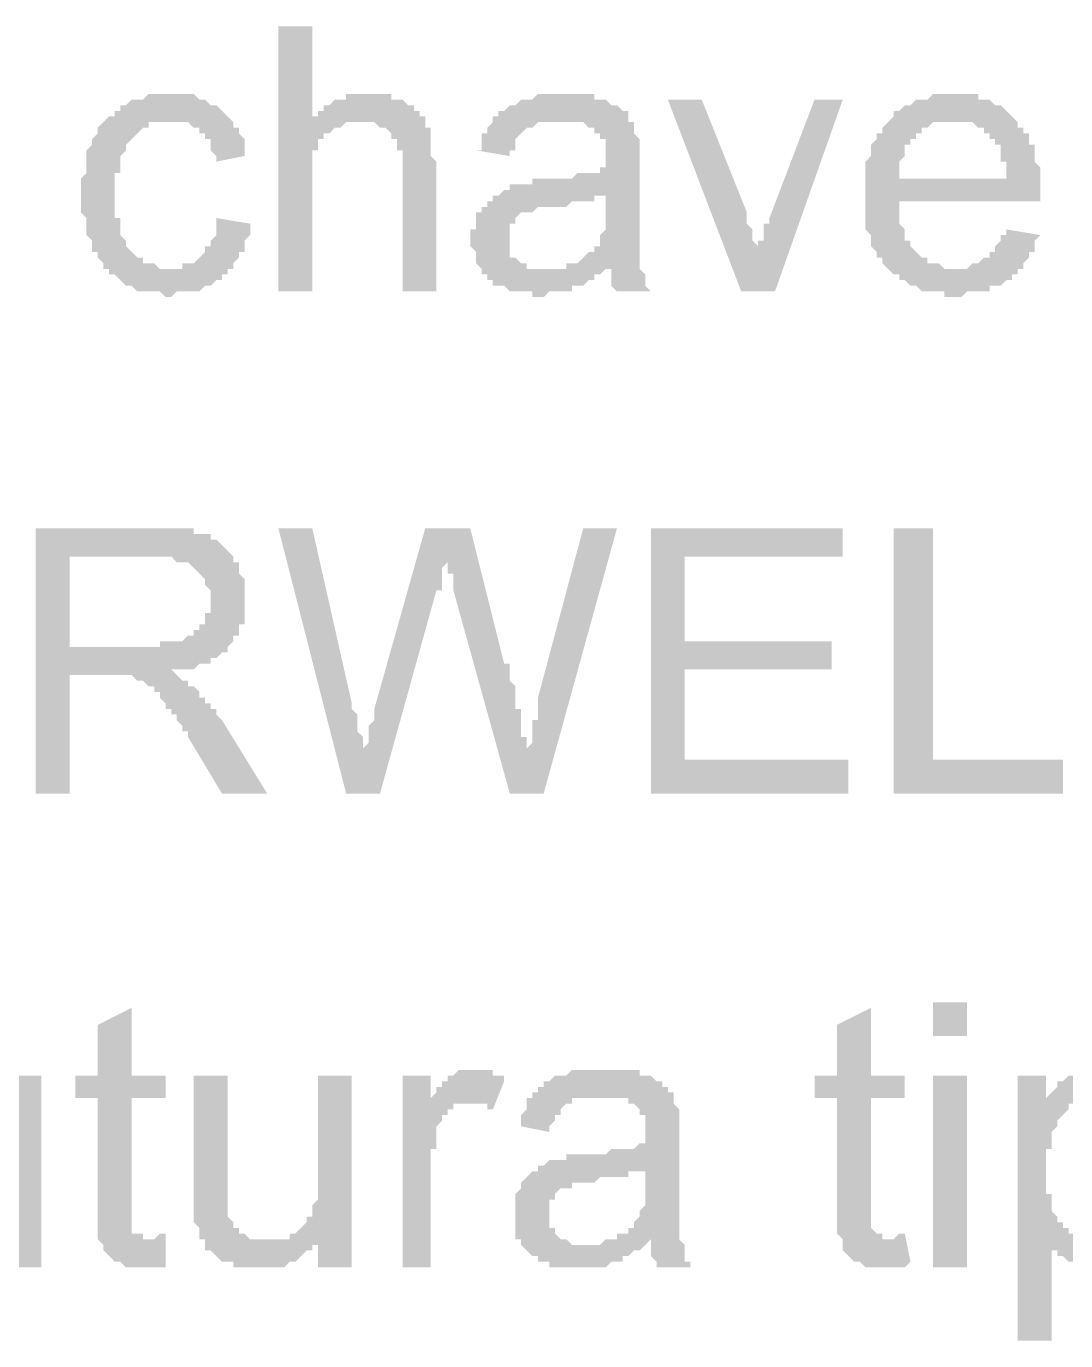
# Model space of a CAD drawing. Header units: millimetres. Extents: x 3949 to 6037, y -1956 to 1273.
# Drawn here: x 4852.21 to 4861.2, y -1666.78 to -1655.41 of the extents above; entities that cross this region are included whole.
import ezdxf

# ---------------------------------------------------------------- set-up
doc = ezdxf.new("R2010")
doc.units = ezdxf.units.MM
doc.layers.add('PADRÃO DE ENTRADA', color=7, linetype='Continuous', lineweight=0)

msp = doc.modelspace()

# ---------------------------------------------------------------- hatches: boundary and pattern name
at = {"layer": 'PADRÃO DE ENTRADA', "transparency": 33554559}
for points in [[(4854.39, -1657.704), (4854.39, -1655.409), (4854.683, -1655.409), (4854.683, -1656.239), (4854.683, -1656.19), (4854.732, -1656.19), (4854.732, -1656.142), (4854.781, -1656.142), (4854.781, -1656.093), (4854.83, -1656.093), (4854.83, -1656.093), (4854.878, -1656.044), (4854.878, -1656.044), (4854.927, -1656.044), (4854.927, -1656.044), (4854.976, -1656.044), (4854.976, -1655.995), (4855.025, -1655.995), (4855.074, -1655.995), (4855.074, -1655.995), (4855.123, -1655.995), (4855.171, -1655.995), (4855.171, -1655.995), (4855.22, -1655.995), (4855.22, -1655.995), (4855.269, -1655.995), (4855.318, -1655.995), (4855.318, -1655.995), (4855.367, -1655.995), (4855.367, -1656.044), (4855.415, -1656.044), (4855.464, -1656.044), (4855.464, -1656.044), (4855.464, -1656.044), (4855.513, -1656.093), (4855.562, -1656.093), (4855.562, -1656.142), (4855.611, -1656.142), (4855.611, -1656.142), (4855.611, -1656.19), (4855.66, -1656.19), (4855.66, -1656.239), (4855.66, -1656.288), (4855.66, -1656.288), (4855.708, -1656.288), (4855.708, -1656.337), (4855.708, -1656.337), (4855.708, -1656.386), (4855.708, -1656.386), (4855.708, -1656.435), (4855.708, -1656.483), (4855.708, -1656.483), (4855.708, -1656.532), (4855.757, -1656.581), (4855.757, -1656.581), (4855.757, -1656.63), (4855.757, -1657.704), (4855.464, -1657.704), (4855.464, -1656.63), (4855.464, -1656.581), (4855.464, -1656.581), (4855.464, -1656.532), (4855.464, -1656.483), (4855.415, -1656.483), (4855.415, -1656.435), (4855.415, -1656.386), (4855.415, -1656.386), (4855.367, -1656.386), (4855.367, -1656.337), (4855.367, -1656.337), (4855.367, -1656.337), (4855.318, -1656.288), (4855.318, -1656.288), (4855.269, -1656.288), (4855.22, -1656.239), (4855.22, -1656.239), (4855.171, -1656.239), (4855.123, -1656.239), (4855.123, -1656.239), (4855.123, -1656.239), (4855.074, -1656.239), (4855.025, -1656.239), (4855.025, -1656.239), (4854.976, -1656.239), (4854.927, -1656.288), (4854.927, -1656.288), (4854.878, -1656.288), (4854.878, -1656.288), (4854.83, -1656.337), (4854.83, -1656.337), (4854.781, -1656.337), (4854.781, -1656.386), (4854.732, -1656.386), (4854.732, -1656.435), (4854.732, -1656.483), (4854.732, -1656.483), (4854.683, -1656.483), (4854.683, -1656.532), (4854.683, -1656.532), (4854.683, -1656.581), (4854.683, -1656.63), (4854.683, -1656.63), (4854.683, -1656.679), (4854.683, -1656.728), (4854.683, -1656.776), (4854.683, -1656.776), (4854.683, -1657.704)], [(4853.853, -1657.069), (4854.146, -1657.118), (4854.146, -1657.167), (4854.146, -1657.167), (4854.146, -1657.216), (4854.097, -1657.265), (4854.097, -1657.265), (4854.097, -1657.313), (4854.097, -1657.362), (4854.049, -1657.362), (4854.049, -1657.411), (4854.049, -1657.411), (4854, -1657.46), (4854, -1657.46), (4854, -1657.509), (4853.951, -1657.509), (4853.951, -1657.557), (4853.902, -1657.557), (4853.902, -1657.557), (4853.902, -1657.606), (4853.853, -1657.606), (4853.853, -1657.606), (4853.804, -1657.655), (4853.804, -1657.655), (4853.756, -1657.655), (4853.707, -1657.704), (4853.707, -1657.704), (4853.658, -1657.704), (4853.658, -1657.704), (4853.609, -1657.704), (4853.56, -1657.704), (4853.56, -1657.704), (4853.511, -1657.704), (4853.463, -1657.753), (4853.463, -1657.753), (4853.414, -1657.753), (4853.365, -1657.704), (4853.365, -1657.704), (4853.316, -1657.704), (4853.267, -1657.704), (4853.267, -1657.704), (4853.219, -1657.704), (4853.219, -1657.704), (4853.17, -1657.704), (4853.121, -1657.655), (4853.121, -1657.655), (4853.072, -1657.655), (4853.072, -1657.655), (4853.023, -1657.606), (4853.023, -1657.606), (4852.974, -1657.557), (4852.974, -1657.557), (4852.926, -1657.557), (4852.926, -1657.509), (4852.926, -1657.509), (4852.877, -1657.509), (4852.877, -1657.46), (4852.877, -1657.46), (4852.828, -1657.411), (4852.828, -1657.411), (4852.828, -1657.362), (4852.779, -1657.362), (4852.779, -1657.313), (4852.779, -1657.313), (4852.779, -1657.265), (4852.73, -1657.216), (4852.73, -1657.216), (4852.73, -1657.167), (4852.73, -1657.167), (4852.73, -1657.118), (4852.73, -1657.069), (4852.73, -1657.069), (4852.682, -1657.02), (4852.682, -1656.972), (4852.682, -1656.923), (4852.682, -1656.923), (4852.682, -1656.874), (4852.682, -1656.825), (4852.682, -1656.776), (4852.682, -1656.776), (4852.682, -1656.728), (4852.73, -1656.679), (4852.73, -1656.679), (4852.73, -1656.63), (4852.73, -1656.581), (4852.73, -1656.581), (4852.73, -1656.532), (4852.73, -1656.532), (4852.73, -1656.483), (4852.779, -1656.435), (4852.779, -1656.435), (4852.779, -1656.386), (4852.779, -1656.386), (4852.779, -1656.386), (4852.828, -1656.337), (4852.828, -1656.288), (4852.828, -1656.288), (4852.877, -1656.239), (4852.877, -1656.239), (4852.926, -1656.19), (4852.926, -1656.19), (4852.974, -1656.19), (4852.974, -1656.142), (4853.023, -1656.142), (4853.023, -1656.093), (4853.072, -1656.093), (4853.072, -1656.093), (4853.072, -1656.093), (4853.121, -1656.044), (4853.121, -1656.044), (4853.17, -1656.044), (4853.219, -1656.044), (4853.219, -1656.044), (4853.267, -1655.995), (4853.316, -1655.995), (4853.316, -1655.995), (4853.365, -1655.995), (4853.365, -1655.995), (4853.414, -1655.995), (4853.463, -1655.995), (4853.511, -1655.995), (4853.511, -1655.995), (4853.56, -1655.995), (4853.609, -1655.995), (4853.609, -1655.995), (4853.658, -1655.995), (4853.707, -1656.044), (4853.707, -1656.044), (4853.756, -1656.044), (4853.756, -1656.044), (4853.804, -1656.093), (4853.804, -1656.093), (4853.853, -1656.093), (4853.853, -1656.093), (4853.902, -1656.142), (4853.902, -1656.142), (4853.951, -1656.19), (4853.951, -1656.19), (4854, -1656.239), (4854, -1656.239), (4854, -1656.288), (4854.049, -1656.288), (4854.049, -1656.337), (4854.049, -1656.337), (4854.097, -1656.386), (4854.097, -1656.386), (4854.097, -1656.435), (4854.097, -1656.483), (4854.097, -1656.483), (4854.097, -1656.532), (4853.853, -1656.581), (4853.853, -1656.532), (4853.804, -1656.483), (4853.804, -1656.483), (4853.804, -1656.435), (4853.804, -1656.386), (4853.756, -1656.386), (4853.756, -1656.337), (4853.707, -1656.337), (4853.707, -1656.337), (4853.707, -1656.288), (4853.658, -1656.288), (4853.658, -1656.288), (4853.609, -1656.239), (4853.609, -1656.239), (4853.56, -1656.239), (4853.56, -1656.239), (4853.511, -1656.239), (4853.463, -1656.239), (4853.463, -1656.239), (4853.414, -1656.239), (4853.414, -1656.239), (4853.365, -1656.239), (4853.316, -1656.239), (4853.316, -1656.239), (4853.267, -1656.239), (4853.267, -1656.288), (4853.219, -1656.288), (4853.219, -1656.288), (4853.17, -1656.337), (4853.17, -1656.337), (4853.121, -1656.386), (4853.121, -1656.386), (4853.121, -1656.386), (4853.072, -1656.435), (4853.072, -1656.435), (4853.072, -1656.483), (4853.072, -1656.483), (4853.023, -1656.532), (4853.023, -1656.532), (4853.023, -1656.581), (4853.023, -1656.581), (4853.023, -1656.63), (4853.023, -1656.679), (4852.974, -1656.679), (4852.974, -1656.728), (4852.974, -1656.776), (4852.974, -1656.825), (4852.974, -1656.874), (4852.974, -1656.874), (4852.974, -1656.923), (4852.974, -1656.923), (4852.974, -1656.972), (4852.974, -1657.02), (4852.974, -1657.069), (4853.023, -1657.069), (4853.023, -1657.118), (4853.023, -1657.167), (4853.023, -1657.167), (4853.023, -1657.216), (4853.023, -1657.216), (4853.072, -1657.265), (4853.072, -1657.265), (4853.072, -1657.313), (4853.072, -1657.313), (4853.121, -1657.362), (4853.121, -1657.362), (4853.121, -1657.362), (4853.17, -1657.411), (4853.17, -1657.411), (4853.219, -1657.411), (4853.219, -1657.46), (4853.267, -1657.46), (4853.267, -1657.46), (4853.316, -1657.46), (4853.365, -1657.509), (4853.365, -1657.509), (4853.414, -1657.509), (4853.463, -1657.509), (4853.463, -1657.509), (4853.463, -1657.509), (4853.511, -1657.509), (4853.56, -1657.509), (4853.56, -1657.46), (4853.609, -1657.46), (4853.658, -1657.46), (4853.658, -1657.46), (4853.707, -1657.411), (4853.707, -1657.411), (4853.707, -1657.411), (4853.756, -1657.362), (4853.756, -1657.362), (4853.756, -1657.313), (4853.804, -1657.313), (4853.804, -1657.265), (4853.804, -1657.265), (4853.853, -1657.216), (4853.853, -1657.216), (4853.853, -1657.167), (4853.853, -1657.118), (4853.853, -1657.069), (4853.853, -1657.069)], [(4858.394, -1657.704), (4857.759, -1656.044), (4858.052, -1656.044), (4858.442, -1657.02), (4858.442, -1657.069), (4858.442, -1657.069), (4858.442, -1657.118), (4858.491, -1657.167), (4858.491, -1657.167), (4858.491, -1657.216), (4858.491, -1657.216), (4858.491, -1657.265), (4858.54, -1657.313), (4858.54, -1657.313), (4858.54, -1657.362), (4858.54, -1657.313), (4858.54, -1657.313), (4858.54, -1657.265), (4858.589, -1657.265), (4858.589, -1657.216), (4858.589, -1657.216), (4858.589, -1657.167), (4858.589, -1657.118), (4858.638, -1657.118), (4858.638, -1657.069), (4858.638, -1657.069), (4859.028, -1656.044), (4859.272, -1656.044), (4858.686, -1657.704)], [(4854.976, -1662.049), (4854.39, -1659.754), (4854.683, -1659.754), (4855.025, -1661.268), (4855.025, -1661.268), (4855.025, -1661.317), (4855.074, -1661.365), (4855.074, -1661.365), (4855.074, -1661.414), (4855.074, -1661.463), (4855.074, -1661.463), (4855.074, -1661.512), (4855.074, -1661.512), (4855.123, -1661.561), (4855.123, -1661.61), (4855.123, -1661.61), (4855.123, -1661.658), (4855.123, -1661.707), (4855.123, -1661.707), (4855.123, -1661.658), (4855.171, -1661.61), (4855.171, -1661.561), (4855.171, -1661.512), (4855.171, -1661.512), (4855.171, -1661.463), (4855.22, -1661.414), (4855.22, -1661.414), (4855.22, -1661.365), (4855.22, -1661.365), (4855.22, -1661.317), (4855.22, -1661.317), (4855.22, -1661.317), (4855.22, -1661.317), (4855.66, -1659.754), (4856.05, -1659.754), (4856.343, -1660.926), (4856.392, -1660.926), (4856.392, -1660.975), (4856.392, -1661.024), (4856.392, -1661.024), (4856.392, -1661.073), (4856.441, -1661.121), (4856.441, -1661.121), (4856.441, -1661.17), (4856.441, -1661.219), (4856.441, -1661.219), (4856.441, -1661.268), (4856.441, -1661.317), (4856.49, -1661.317), (4856.49, -1661.365), (4856.49, -1661.414), (4856.49, -1661.414), (4856.49, -1661.463), (4856.49, -1661.463), (4856.49, -1661.512), (4856.49, -1661.561), (4856.538, -1661.561), (4856.538, -1661.61), (4856.538, -1661.658), (4856.538, -1661.658), (4856.538, -1661.707), (4856.538, -1661.707), (4856.538, -1661.707), (4856.538, -1661.658), (4856.538, -1661.658), (4856.587, -1661.61), (4856.587, -1661.561), (4856.587, -1661.561), (4856.587, -1661.512), (4856.587, -1661.463), (4856.587, -1661.463), (4856.587, -1661.414), (4856.636, -1661.414), (4856.636, -1661.365), (4856.636, -1661.317), (4856.636, -1661.268), (4856.636, -1661.268), (4856.636, -1661.219), (4857.027, -1659.754), (4857.319, -1659.754), (4856.685, -1662.049), (4856.392, -1662.049), (4855.904, -1660.291), (4855.904, -1660.243), (4855.904, -1660.194), (4855.904, -1660.145), (4855.855, -1660.145), (4855.855, -1660.096), (4855.855, -1660.096), (4855.855, -1660.047), (4855.855, -1660.047), (4855.855, -1660.047), (4855.855, -1660.047), (4855.806, -1660.096), (4855.806, -1660.145), (4855.806, -1660.145), (4855.806, -1660.194), (4855.806, -1660.243), (4855.806, -1660.243), (4855.806, -1660.291), (4855.757, -1660.291), (4855.269, -1662.049)], [(4857.612, -1662.049), (4857.612, -1659.754), (4859.272, -1659.754), (4859.272, -1659.998), (4857.905, -1659.998), (4857.905, -1660.731), (4859.175, -1660.731), (4859.175, -1660.975), (4857.905, -1660.975), (4857.905, -1661.756), (4859.321, -1661.756), (4859.321, -1662.049)], [(4859.712, -1662.049), (4859.712, -1659.754), (4860.053, -1659.754), (4860.053, -1661.756), (4861.176, -1661.756), (4861.176, -1662.049)], [(4853.414, -1665.857), (4853.414, -1666.101), (4853.414, -1666.15), (4853.365, -1666.15), (4853.316, -1666.15), (4853.316, -1666.15), (4853.267, -1666.15), (4853.219, -1666.15), (4853.219, -1666.15), (4853.17, -1666.15), (4853.17, -1666.15), (4853.121, -1666.15), (4853.072, -1666.15), (4853.072, -1666.15), (4853.023, -1666.101), (4853.023, -1666.101), (4852.974, -1666.101), (4852.974, -1666.101), (4852.926, -1666.052), (4852.926, -1666.052), (4852.877, -1666.003), (4852.877, -1666.003), (4852.877, -1665.955), (4852.877, -1665.955), (4852.877, -1665.955), (4852.828, -1665.906), (4852.828, -1665.906), (4852.828, -1665.857), (4852.828, -1665.808), (4852.828, -1665.808), (4852.828, -1665.759), (4852.828, -1665.71), (4852.828, -1665.662), (4852.828, -1665.662), (4852.828, -1664.685), (4852.633, -1664.685), (4852.633, -1664.49), (4852.828, -1664.49), (4852.828, -1664.051), (4853.121, -1663.904), (4853.121, -1664.49), (4853.414, -1664.49), (4853.414, -1664.685), (4853.121, -1664.685), (4853.121, -1665.662), (4853.121, -1665.71), (4853.121, -1665.759), (4853.121, -1665.759), (4853.121, -1665.808), (4853.121, -1665.808), (4853.121, -1665.857), (4853.17, -1665.857), (4853.17, -1665.857), (4853.219, -1665.857), (4853.219, -1665.906), (4853.267, -1665.906), (4853.267, -1665.906), (4853.316, -1665.906), (4853.316, -1665.906), (4853.365, -1665.857), (4853.414, -1665.857)], [(4859.809, -1665.857), (4859.858, -1666.101), (4859.809, -1666.15), (4859.761, -1666.15), (4859.761, -1666.15), (4859.712, -1666.15), (4859.663, -1666.15), (4859.663, -1666.15), (4859.614, -1666.15), (4859.565, -1666.15), (4859.565, -1666.15), (4859.516, -1666.15), (4859.468, -1666.15), (4859.468, -1666.15), (4859.419, -1666.101), (4859.419, -1666.101), (4859.37, -1666.101), (4859.37, -1666.101), (4859.321, -1666.052), (4859.321, -1666.052), (4859.272, -1666.003), (4859.272, -1666.003), (4859.272, -1665.955), (4859.272, -1665.955), (4859.272, -1665.955), (4859.272, -1665.906), (4859.272, -1665.906), (4859.223, -1665.857), (4859.223, -1665.808), (4859.223, -1665.808), (4859.223, -1665.759), (4859.223, -1665.71), (4859.223, -1665.662), (4859.223, -1665.662), (4859.223, -1664.685), (4859.028, -1664.685), (4859.028, -1664.49), (4859.223, -1664.49), (4859.223, -1664.051), (4859.516, -1663.904), (4859.516, -1664.49), (4859.809, -1664.49), (4859.809, -1664.685), (4859.516, -1664.685), (4859.516, -1665.662), (4859.516, -1665.71), (4859.516, -1665.759), (4859.516, -1665.759), (4859.516, -1665.808), (4859.516, -1665.808), (4859.565, -1665.857), (4859.565, -1665.857), (4859.565, -1665.857), (4859.614, -1665.857), (4859.614, -1665.906), (4859.663, -1665.906), (4859.663, -1665.906), (4859.712, -1665.906), (4859.712, -1665.906), (4859.761, -1665.857), (4859.809, -1665.857)], [(4852.096, -1666.15), (4852.096, -1665.906), (4852.047, -1665.906), (4852.047, -1665.955), (4852.047, -1665.955), (4851.998, -1666.003), (4851.998, -1666.003), (4851.949, -1666.003), (4851.949, -1666.052), (4851.9, -1666.052), (4851.9, -1666.101), (4851.852, -1666.101), (4851.852, -1666.101), (4851.803, -1666.101), (4851.803, -1666.15), (4851.754, -1666.15), (4851.705, -1666.15), (4851.705, -1666.15), (4851.656, -1666.15), (4851.607, -1666.15), (4851.607, -1666.15), (4851.559, -1666.15), (4851.559, -1666.15), (4851.51, -1666.15), (4851.51, -1666.15), (4851.461, -1666.15), (4851.412, -1666.15), (4851.412, -1666.15), (4851.363, -1666.15), (4851.363, -1666.15), (4851.315, -1666.101), (4851.266, -1666.101), (4851.266, -1666.101), (4851.217, -1666.101), (4851.217, -1666.052), (4851.168, -1666.052), (4851.168, -1666.003), (4851.119, -1666.003), (4851.119, -1666.003), (4851.119, -1665.955), (4851.07, -1665.955), (4851.07, -1665.906), (4851.07, -1665.906), (4851.022, -1665.857), (4851.022, -1665.808), (4851.022, -1665.808), (4851.022, -1665.759), (4851.022, -1665.759), (4851.022, -1665.759), (4851.022, -1665.71), (4851.022, -1665.662), (4850.973, -1665.662), (4850.973, -1665.613), (4850.973, -1665.564), (4850.973, -1665.564), (4850.973, -1665.515), (4850.973, -1665.515), (4850.973, -1664.49), (4851.266, -1664.49), (4851.266, -1665.369), (4851.266, -1665.418), (4851.266, -1665.466), (4851.266, -1665.515), (4851.266, -1665.564), (4851.266, -1665.564), (4851.266, -1665.613), (4851.266, -1665.662), (4851.266, -1665.662), (4851.266, -1665.662), (4851.315, -1665.662), (4851.315, -1665.71), (4851.315, -1665.759), (4851.315, -1665.759), (4851.363, -1665.808), (4851.363, -1665.808), (4851.363, -1665.857), (4851.412, -1665.857), (4851.412, -1665.857), (4851.461, -1665.906), (4851.461, -1665.906), (4851.51, -1665.906), (4851.559, -1665.906), (4851.559, -1665.906), (4851.607, -1665.906), (4851.607, -1665.906), (4851.656, -1665.906), (4851.656, -1665.906), (4851.705, -1665.906), (4851.754, -1665.906), (4851.754, -1665.906), (4851.803, -1665.906), (4851.852, -1665.857), (4851.852, -1665.857), (4851.9, -1665.857), (4851.9, -1665.808), (4851.949, -1665.808), (4851.949, -1665.759), (4851.949, -1665.759), (4851.998, -1665.71), (4851.998, -1665.71), (4851.998, -1665.662), (4851.998, -1665.662), (4852.047, -1665.613), (4852.047, -1665.613), (4852.047, -1665.564), (4852.047, -1665.564), (4852.047, -1665.515), (4852.047, -1665.466), (4852.047, -1665.466), (4852.047, -1665.418), (4852.047, -1665.369), (4852.047, -1665.369), (4852.047, -1664.49), (4852.34, -1664.49), (4852.34, -1666.15)], [(4854.732, -1666.15), (4854.732, -1665.906), (4854.732, -1665.906), (4854.732, -1665.955), (4854.683, -1665.955), (4854.683, -1666.003), (4854.634, -1666.003), (4854.634, -1666.003), (4854.586, -1666.052), (4854.586, -1666.052), (4854.537, -1666.101), (4854.537, -1666.101), (4854.488, -1666.101), (4854.488, -1666.101), (4854.439, -1666.15), (4854.439, -1666.15), (4854.39, -1666.15), (4854.341, -1666.15), (4854.341, -1666.15), (4854.293, -1666.15), (4854.293, -1666.15), (4854.244, -1666.15), (4854.244, -1666.15), (4854.195, -1666.15), (4854.146, -1666.15), (4854.146, -1666.15), (4854.097, -1666.15), (4854.049, -1666.15), (4854.049, -1666.15), (4854, -1666.15), (4854, -1666.101), (4853.951, -1666.101), (4853.902, -1666.101), (4853.902, -1666.101), (4853.853, -1666.052), (4853.853, -1666.052), (4853.804, -1666.003), (4853.804, -1666.003), (4853.756, -1666.003), (4853.756, -1665.955), (4853.756, -1665.955), (4853.756, -1665.906), (4853.707, -1665.906), (4853.707, -1665.857), (4853.707, -1665.808), (4853.707, -1665.808), (4853.658, -1665.759), (4853.658, -1665.759), (4853.658, -1665.759), (4853.658, -1665.71), (4853.658, -1665.662), (4853.658, -1665.662), (4853.658, -1665.613), (4853.658, -1665.564), (4853.658, -1665.564), (4853.658, -1665.515), (4853.658, -1665.515), (4853.658, -1664.49), (4853.951, -1664.49), (4853.951, -1665.369), (4853.951, -1665.418), (4853.951, -1665.466), (4853.951, -1665.515), (4853.951, -1665.564), (4853.951, -1665.564), (4853.951, -1665.613), (4853.951, -1665.662), (4853.951, -1665.662), (4853.951, -1665.662), (4853.951, -1665.662), (4853.951, -1665.71), (4854, -1665.759), (4854, -1665.759), (4854, -1665.808), (4854.049, -1665.808), (4854.049, -1665.857), (4854.097, -1665.857), (4854.097, -1665.857), (4854.146, -1665.906), (4854.146, -1665.906), (4854.195, -1665.906), (4854.195, -1665.906), (4854.244, -1665.906), (4854.293, -1665.906), (4854.293, -1665.906), (4854.341, -1665.906), (4854.341, -1665.906), (4854.39, -1665.906), (4854.39, -1665.906), (4854.439, -1665.906), (4854.488, -1665.906), (4854.488, -1665.857), (4854.537, -1665.857), (4854.537, -1665.857), (4854.586, -1665.808), (4854.586, -1665.808), (4854.634, -1665.759), (4854.634, -1665.759), (4854.634, -1665.71), (4854.683, -1665.71), (4854.683, -1665.662), (4854.683, -1665.662), (4854.683, -1665.613), (4854.683, -1665.613), (4854.732, -1665.564), (4854.732, -1665.564), (4854.732, -1665.515), (4854.732, -1665.466), (4854.732, -1665.466), (4854.732, -1665.418), (4854.732, -1665.369), (4854.732, -1665.369), (4854.732, -1664.49), (4855.025, -1664.49), (4855.025, -1666.15)], [(4855.464, -1666.15), (4855.464, -1664.49), (4855.708, -1664.49), (4855.708, -1664.734), (4855.708, -1664.685), (4855.757, -1664.636), (4855.757, -1664.636), (4855.757, -1664.588), (4855.806, -1664.588), (4855.806, -1664.539), (4855.855, -1664.539), (4855.855, -1664.49), (4855.855, -1664.49), (4855.855, -1664.49), (4855.904, -1664.49), (4855.953, -1664.441), (4855.953, -1664.441), (4856.001, -1664.441), (4856.001, -1664.441), (4856.05, -1664.441), (4856.05, -1664.441), (4856.099, -1664.441), (4856.099, -1664.441), (4856.148, -1664.441), (4856.197, -1664.441), (4856.197, -1664.441), (4856.245, -1664.441), (4856.245, -1664.49), (4856.294, -1664.49), (4856.343, -1664.49), (4856.343, -1664.539), (4856.245, -1664.783), (4856.197, -1664.783), (4856.197, -1664.734), (4856.148, -1664.734), (4856.148, -1664.734), (4856.099, -1664.734), (4856.05, -1664.734), (4856.05, -1664.734), (4856.001, -1664.734), (4856.001, -1664.734), (4855.953, -1664.734), (4855.904, -1664.734), (4855.904, -1664.783), (4855.855, -1664.783), (4855.855, -1664.783), (4855.855, -1664.832), (4855.806, -1664.832), (4855.806, -1664.881), (4855.806, -1664.881), (4855.757, -1664.929), (4855.757, -1664.929), (4855.757, -1664.978), (4855.757, -1664.978), (4855.757, -1665.027), (4855.757, -1665.027), (4855.757, -1665.076), (4855.757, -1665.125), (4855.708, -1665.125), (4855.708, -1665.173), (4855.708, -1665.222), (4855.708, -1665.222), (4855.708, -1665.271), (4855.708, -1666.15)]]:
    msp.add_hatch(color=7, dxfattribs=at).paths.add_polyline_path(points)
h = msp.add_hatch(color=7, dxfattribs=at)
h.paths.add_polyline_path([(4857.271, -1657.509), (4857.222, -1657.509), (4857.173, -1657.557), (4857.173, -1657.557), (4857.124, -1657.557), (4857.124, -1657.606), (4857.075, -1657.606), (4857.075, -1657.606), (4857.027, -1657.655), (4857.027, -1657.655), (4856.978, -1657.655), (4856.929, -1657.655), (4856.929, -1657.655), (4856.929, -1657.704), (4856.88, -1657.704), (4856.88, -1657.704), (4856.831, -1657.704), (4856.782, -1657.704), (4856.782, -1657.704), (4856.734, -1657.704), (4856.685, -1657.753), (4856.685, -1657.753), (4856.636, -1657.753), (4856.587, -1657.753), (4856.587, -1657.704), (4856.538, -1657.704), (4856.49, -1657.704), (4856.441, -1657.704), (4856.441, -1657.704), (4856.392, -1657.704), (4856.392, -1657.704), (4856.343, -1657.655), (4856.294, -1657.655), (4856.294, -1657.655), (4856.245, -1657.655), (4856.245, -1657.606), (4856.245, -1657.606), (4856.197, -1657.606), (4856.197, -1657.557), (4856.148, -1657.557), (4856.148, -1657.509), (4856.148, -1657.509), (4856.099, -1657.46), (4856.099, -1657.46), (4856.099, -1657.411), (4856.099, -1657.411), (4856.099, -1657.362), (4856.05, -1657.313), (4856.05, -1657.313), (4856.05, -1657.265), (4856.05, -1657.265), (4856.05, -1657.216), (4856.05, -1657.167), (4856.099, -1657.167), (4856.099, -1657.118), (4856.099, -1657.118), (4856.099, -1657.069), (4856.099, -1657.02), (4856.148, -1657.02), (4856.148, -1657.02), (4856.148, -1656.972), (4856.197, -1656.972), (4856.197, -1656.923), (4856.245, -1656.923), (4856.245, -1656.874), (4856.294, -1656.874), (4856.294, -1656.874), (4856.343, -1656.825), (4856.343, -1656.825), (4856.392, -1656.825), (4856.392, -1656.776), (4856.441, -1656.776), (4856.49, -1656.776), (4856.49, -1656.776), (4856.538, -1656.776), (4856.538, -1656.776), (4856.587, -1656.776), (4856.587, -1656.728), (4856.636, -1656.728), (4856.685, -1656.728), (4856.734, -1656.728), (4856.782, -1656.728), (4856.782, -1656.728), (4856.831, -1656.728), (4856.88, -1656.728), (4856.929, -1656.728), (4856.929, -1656.728), (4856.978, -1656.679), (4857.027, -1656.679), (4857.027, -1656.679), (4857.075, -1656.679), (4857.124, -1656.679), (4857.124, -1656.679), (4857.173, -1656.679), (4857.173, -1656.63), (4857.222, -1656.63), (4857.222, -1656.63), (4857.222, -1656.581), (4857.222, -1656.581), (4857.222, -1656.581), (4857.222, -1656.532), (4857.222, -1656.483), (4857.222, -1656.435), (4857.222, -1656.435), (4857.222, -1656.386), (4857.173, -1656.386), (4857.173, -1656.337), (4857.173, -1656.337), (4857.124, -1656.337), (4857.124, -1656.288), (4857.124, -1656.288), (4857.075, -1656.288), (4857.075, -1656.288), (4857.027, -1656.239), (4856.978, -1656.239), (4856.978, -1656.239), (4856.929, -1656.239), (4856.88, -1656.239), (4856.88, -1656.239), (4856.831, -1656.239), (4856.782, -1656.239), (4856.734, -1656.239), (4856.734, -1656.239), (4856.685, -1656.239), (4856.636, -1656.239), (4856.636, -1656.239), (4856.587, -1656.288), (4856.587, -1656.288), (4856.538, -1656.288), (4856.538, -1656.288), (4856.49, -1656.337), (4856.49, -1656.337), (4856.49, -1656.337), (4856.441, -1656.386), (4856.441, -1656.386), (4856.441, -1656.435), (4856.441, -1656.483), (4856.392, -1656.483), (4856.392, -1656.532), (4856.392, -1656.532), (4856.099, -1656.483), (4856.148, -1656.483), (4856.148, -1656.435), (4856.148, -1656.386), (4856.148, -1656.386), (4856.148, -1656.337), (4856.197, -1656.337), (4856.197, -1656.288), (4856.197, -1656.288), (4856.245, -1656.239), (4856.245, -1656.239), (4856.245, -1656.19), (4856.294, -1656.19), (4856.294, -1656.142), (4856.343, -1656.142), (4856.343, -1656.142), (4856.392, -1656.093), (4856.392, -1656.093), (4856.441, -1656.093), (4856.49, -1656.044), (4856.49, -1656.044), (4856.538, -1656.044), (4856.538, -1656.044), (4856.587, -1656.044), (4856.587, -1656.044), (4856.636, -1655.995), (4856.685, -1655.995), (4856.685, -1655.995), (4856.734, -1655.995), (4856.782, -1655.995), (4856.782, -1655.995), (4856.831, -1655.995), (4856.88, -1655.995), (4856.88, -1655.995), (4856.929, -1655.995), (4856.978, -1655.995), (4857.027, -1655.995), (4857.027, -1655.995), (4857.075, -1655.995), (4857.124, -1655.995), (4857.124, -1656.044), (4857.173, -1656.044), (4857.173, -1656.044), (4857.222, -1656.044), (4857.222, -1656.044), (4857.271, -1656.093), (4857.319, -1656.093), (4857.319, -1656.093), (4857.368, -1656.142), (4857.368, -1656.142), (4857.417, -1656.142), (4857.417, -1656.19), (4857.417, -1656.19), (4857.417, -1656.239), (4857.466, -1656.239), (4857.466, -1656.288), (4857.466, -1656.288), (4857.466, -1656.337), (4857.515, -1656.386), (4857.515, -1656.386), (4857.515, -1656.386), (4857.515, -1656.435), (4857.515, -1656.483), (4857.515, -1656.483), (4857.515, -1656.532), (4857.515, -1656.581), (4857.515, -1656.63), (4857.515, -1656.63), (4857.515, -1657.02), (4857.515, -1657.069), (4857.515, -1657.118), (4857.515, -1657.118), (4857.515, -1657.167), (4857.515, -1657.216), (4857.515, -1657.265), (4857.515, -1657.313), (4857.515, -1657.313), (4857.515, -1657.362), (4857.515, -1657.362), (4857.515, -1657.411), (4857.515, -1657.411), (4857.515, -1657.46), (4857.515, -1657.46), (4857.515, -1657.509), (4857.515, -1657.509), (4857.515, -1657.509), (4857.564, -1657.557), (4857.564, -1657.606), (4857.564, -1657.606), (4857.564, -1657.655), (4857.564, -1657.655), (4857.612, -1657.704), (4857.319, -1657.704), (4857.271, -1657.655), (4857.271, -1657.655), (4857.271, -1657.606), (4857.271, -1657.557), (4857.271, -1657.557), (4857.271, -1657.509), (4857.271, -1657.509)], flags=0)
h.paths.add_polyline_path([(4857.222, -1656.874), (4857.222, -1656.874), (4857.173, -1656.874), (4857.173, -1656.874), (4857.124, -1656.874), (4857.124, -1656.923), (4857.075, -1656.923), (4857.027, -1656.923), (4857.027, -1656.923), (4856.978, -1656.923), (4856.929, -1656.923), (4856.929, -1656.923), (4856.88, -1656.972), (4856.831, -1656.972), (4856.782, -1656.972), (4856.782, -1656.972), (4856.734, -1656.972), (4856.685, -1656.972), (4856.636, -1656.972), (4856.636, -1656.972), (4856.587, -1657.02), (4856.538, -1657.02), (4856.538, -1657.02), (4856.538, -1657.02), (4856.49, -1657.02), (4856.441, -1657.069), (4856.441, -1657.069), (4856.441, -1657.118), (4856.392, -1657.118), (4856.392, -1657.118), (4856.392, -1657.167), (4856.392, -1657.216), (4856.392, -1657.216), (4856.392, -1657.265), (4856.392, -1657.265), (4856.392, -1657.313), (4856.392, -1657.362), (4856.392, -1657.362), (4856.392, -1657.411), (4856.441, -1657.411), (4856.441, -1657.411), (4856.49, -1657.46), (4856.49, -1657.46), (4856.538, -1657.46), (4856.538, -1657.509), (4856.587, -1657.509), (4856.636, -1657.509), (4856.636, -1657.509), (4856.685, -1657.509), (4856.685, -1657.509), (4856.734, -1657.509), (4856.782, -1657.509), (4856.782, -1657.509), (4856.831, -1657.509), (4856.88, -1657.509), (4856.88, -1657.46), (4856.929, -1657.46), (4856.929, -1657.46), (4856.978, -1657.46), (4856.978, -1657.46), (4857.027, -1657.411), (4857.027, -1657.411), (4857.075, -1657.362), (4857.075, -1657.362), (4857.124, -1657.362), (4857.124, -1657.313), (4857.173, -1657.313), (4857.173, -1657.265), (4857.173, -1657.265), (4857.173, -1657.216), (4857.173, -1657.216), (4857.222, -1657.167), (4857.222, -1657.118), (4857.222, -1657.118), (4857.222, -1657.069), (4857.222, -1657.02), (4857.222, -1657.02), (4857.222, -1656.972), (4857.222, -1656.972)], flags=0)
h = msp.add_hatch(color=7, dxfattribs=at)
h.paths.add_polyline_path([(4860.688, -1657.167), (4860.981, -1657.216), (4860.981, -1657.216), (4860.932, -1657.265), (4860.932, -1657.313), (4860.932, -1657.313), (4860.932, -1657.362), (4860.883, -1657.362), (4860.883, -1657.411), (4860.883, -1657.411), (4860.835, -1657.46), (4860.835, -1657.46), (4860.835, -1657.509), (4860.786, -1657.509), (4860.786, -1657.557), (4860.737, -1657.557), (4860.737, -1657.606), (4860.737, -1657.606), (4860.688, -1657.606), (4860.688, -1657.606), (4860.639, -1657.655), (4860.639, -1657.655), (4860.59, -1657.655), (4860.542, -1657.655), (4860.542, -1657.704), (4860.493, -1657.704), (4860.493, -1657.704), (4860.444, -1657.704), (4860.395, -1657.704), (4860.395, -1657.704), (4860.346, -1657.704), (4860.298, -1657.753), (4860.298, -1657.753), (4860.249, -1657.753), (4860.249, -1657.753), (4860.2, -1657.753), (4860.151, -1657.753), (4860.151, -1657.704), (4860.102, -1657.704), (4860.053, -1657.704), (4860.053, -1657.704), (4860.005, -1657.704), (4859.956, -1657.704), (4859.956, -1657.704), (4859.907, -1657.655), (4859.907, -1657.655), (4859.858, -1657.655), (4859.858, -1657.655), (4859.809, -1657.606), (4859.809, -1657.606), (4859.761, -1657.606), (4859.761, -1657.557), (4859.712, -1657.557), (4859.712, -1657.557), (4859.663, -1657.509), (4859.663, -1657.509), (4859.663, -1657.509), (4859.614, -1657.46), (4859.614, -1657.46), (4859.614, -1657.411), (4859.565, -1657.411), (4859.565, -1657.362), (4859.565, -1657.362), (4859.516, -1657.313), (4859.516, -1657.313), (4859.516, -1657.265), (4859.516, -1657.216), (4859.516, -1657.216), (4859.468, -1657.167), (4859.468, -1657.167), (4859.468, -1657.118), (4859.468, -1657.069), (4859.468, -1657.069), (4859.468, -1657.02), (4859.468, -1656.972), (4859.468, -1656.923), (4859.468, -1656.923), (4859.468, -1656.874), (4859.468, -1656.825), (4859.468, -1656.825), (4859.468, -1656.776), (4859.468, -1656.728), (4859.468, -1656.679), (4859.468, -1656.679), (4859.468, -1656.63), (4859.468, -1656.581), (4859.468, -1656.581), (4859.516, -1656.532), (4859.516, -1656.532), (4859.516, -1656.483), (4859.516, -1656.435), (4859.516, -1656.435), (4859.565, -1656.386), (4859.565, -1656.386), (4859.565, -1656.337), (4859.614, -1656.337), (4859.614, -1656.288), (4859.614, -1656.288), (4859.663, -1656.239), (4859.663, -1656.239), (4859.663, -1656.239), (4859.712, -1656.19), (4859.712, -1656.19), (4859.712, -1656.142), (4859.761, -1656.142), (4859.761, -1656.142), (4859.809, -1656.093), (4859.809, -1656.093), (4859.858, -1656.093), (4859.907, -1656.044), (4859.907, -1656.044), (4859.956, -1656.044), (4859.956, -1656.044), (4860.005, -1656.044), (4860.053, -1655.995), (4860.053, -1655.995), (4860.102, -1655.995), (4860.102, -1655.995), (4860.151, -1655.995), (4860.2, -1655.995), (4860.249, -1655.995), (4860.249, -1655.995), (4860.249, -1655.995), (4860.298, -1655.995), (4860.346, -1655.995), (4860.346, -1655.995), (4860.395, -1655.995), (4860.444, -1655.995), (4860.444, -1656.044), (4860.493, -1656.044), (4860.493, -1656.044), (4860.542, -1656.044), (4860.542, -1656.044), (4860.59, -1656.093), (4860.639, -1656.093), (4860.639, -1656.093), (4860.688, -1656.142), (4860.688, -1656.142), (4860.737, -1656.19), (4860.737, -1656.19), (4860.737, -1656.19), (4860.786, -1656.239), (4860.786, -1656.239), (4860.786, -1656.288), (4860.835, -1656.288), (4860.835, -1656.288), (4860.835, -1656.337), (4860.883, -1656.337), (4860.883, -1656.386), (4860.883, -1656.435), (4860.932, -1656.435), (4860.932, -1656.483), (4860.932, -1656.483), (4860.932, -1656.532), (4860.932, -1656.532), (4860.932, -1656.581), (4860.981, -1656.63), (4860.981, -1656.63), (4860.981, -1656.679), (4860.981, -1656.728), (4860.981, -1656.776), (4860.981, -1656.776), (4860.981, -1656.825), (4860.981, -1656.874), (4860.981, -1656.874), (4860.981, -1656.923), (4860.981, -1656.923), (4859.761, -1656.923), (4859.761, -1656.972), (4859.761, -1657.02), (4859.761, -1657.02), (4859.761, -1657.069), (4859.761, -1657.118), (4859.761, -1657.118), (4859.809, -1657.167), (4859.809, -1657.216), (4859.809, -1657.216), (4859.809, -1657.265), (4859.858, -1657.265), (4859.858, -1657.313), (4859.858, -1657.313), (4859.907, -1657.362), (4859.907, -1657.362), (4859.907, -1657.362), (4859.956, -1657.411), (4859.956, -1657.411), (4860.005, -1657.411), (4860.005, -1657.46), (4860.053, -1657.46), (4860.053, -1657.46), (4860.102, -1657.46), (4860.151, -1657.509), (4860.151, -1657.509), (4860.2, -1657.509), (4860.249, -1657.509), (4860.249, -1657.509), (4860.298, -1657.509), (4860.298, -1657.509), (4860.346, -1657.509), (4860.395, -1657.46), (4860.395, -1657.46), (4860.444, -1657.46), (4860.444, -1657.46), (4860.493, -1657.411), (4860.493, -1657.411), (4860.542, -1657.411), (4860.542, -1657.362), (4860.59, -1657.362), (4860.59, -1657.313), (4860.59, -1657.313), (4860.639, -1657.265), (4860.639, -1657.265), (4860.639, -1657.216), (4860.688, -1657.216), (4860.688, -1657.167), (4860.688, -1657.167)], flags=0)
h.paths.add_polyline_path([(4859.761, -1656.728), (4860.688, -1656.728), (4860.688, -1656.679), (4860.688, -1656.63), (4860.688, -1656.581), (4860.639, -1656.581), (4860.639, -1656.532), (4860.639, -1656.483), (4860.639, -1656.483), (4860.639, -1656.435), (4860.59, -1656.435), (4860.59, -1656.386), (4860.59, -1656.386), (4860.542, -1656.386), (4860.542, -1656.337), (4860.493, -1656.337), (4860.493, -1656.288), (4860.444, -1656.288), (4860.444, -1656.288), (4860.395, -1656.239), (4860.395, -1656.239), (4860.346, -1656.239), (4860.298, -1656.239), (4860.298, -1656.239), (4860.249, -1656.239), (4860.249, -1656.239), (4860.2, -1656.239), (4860.151, -1656.239), (4860.151, -1656.239), (4860.102, -1656.239), (4860.053, -1656.239), (4860.053, -1656.239), (4860.005, -1656.288), (4860.005, -1656.288), (4859.956, -1656.288), (4859.956, -1656.337), (4859.907, -1656.337), (4859.907, -1656.337), (4859.907, -1656.386), (4859.858, -1656.386), (4859.858, -1656.435), (4859.809, -1656.435), (4859.809, -1656.483), (4859.809, -1656.483), (4859.809, -1656.532), (4859.761, -1656.581), (4859.761, -1656.581), (4859.761, -1656.63), (4859.761, -1656.679), (4859.761, -1656.679), (4859.761, -1656.728)], flags=0)
h = msp.add_hatch(color=7, dxfattribs=at)
h.paths.add_polyline_path([(4852.291, -1662.049), (4852.291, -1659.754), (4853.267, -1659.754), (4853.316, -1659.754), (4853.365, -1659.754), (4853.414, -1659.754), (4853.463, -1659.754), (4853.463, -1659.754), (4853.511, -1659.754), (4853.56, -1659.754), (4853.56, -1659.754), (4853.609, -1659.754), (4853.658, -1659.754), (4853.658, -1659.803), (4853.707, -1659.803), (4853.707, -1659.803), (4853.756, -1659.803), (4853.756, -1659.803), (4853.804, -1659.803), (4853.804, -1659.852), (4853.853, -1659.852), (4853.853, -1659.852), (4853.902, -1659.901), (4853.902, -1659.901), (4853.951, -1659.95), (4853.951, -1659.95), (4854, -1659.998), (4854, -1659.998), (4854, -1660.047), (4854.049, -1660.047), (4854.049, -1660.096), (4854.049, -1660.096), (4854.049, -1660.145), (4854.097, -1660.194), (4854.097, -1660.194), (4854.097, -1660.243), (4854.097, -1660.243), (4854.097, -1660.291), (4854.097, -1660.34), (4854.097, -1660.34), (4854.097, -1660.389), (4854.097, -1660.389), (4854.097, -1660.438), (4854.097, -1660.487), (4854.097, -1660.487), (4854.097, -1660.536), (4854.097, -1660.584), (4854.049, -1660.584), (4854.049, -1660.633), (4854.049, -1660.633), (4854.049, -1660.682), (4854, -1660.682), (4854, -1660.731), (4854, -1660.731), (4853.951, -1660.78), (4853.951, -1660.78), (4853.951, -1660.828), (4853.902, -1660.828), (4853.902, -1660.828), (4853.853, -1660.877), (4853.853, -1660.877), (4853.804, -1660.877), (4853.804, -1660.926), (4853.756, -1660.926), (4853.756, -1660.926), (4853.707, -1660.926), (4853.658, -1660.975), (4853.658, -1660.975), (4853.609, -1660.975), (4853.56, -1660.975), (4853.56, -1660.975), (4853.511, -1660.975), (4853.463, -1660.975), (4853.463, -1660.975), (4853.511, -1661.024), (4853.511, -1661.024), (4853.56, -1661.073), (4853.56, -1661.073), (4853.609, -1661.073), (4853.609, -1661.121), (4853.658, -1661.121), (4853.658, -1661.121), (4853.707, -1661.17), (4853.707, -1661.17), (4853.707, -1661.219), (4853.756, -1661.219), (4853.756, -1661.268), (4853.804, -1661.268), (4853.804, -1661.317), (4853.853, -1661.317), (4853.853, -1661.365), (4853.853, -1661.365), (4853.902, -1661.414), (4853.902, -1661.414), (4854.293, -1662.049), (4853.902, -1662.049), (4853.609, -1661.561), (4853.609, -1661.512), (4853.56, -1661.512), (4853.56, -1661.463), (4853.511, -1661.414), (4853.511, -1661.414), (4853.511, -1661.365), (4853.463, -1661.365), (4853.463, -1661.317), (4853.414, -1661.317), (4853.414, -1661.268), (4853.414, -1661.268), (4853.414, -1661.268), (4853.365, -1661.219), (4853.365, -1661.17), (4853.316, -1661.17), (4853.316, -1661.121), (4853.267, -1661.121), (4853.267, -1661.121), (4853.219, -1661.073), (4853.219, -1661.073), (4853.17, -1661.073), (4853.17, -1661.073), (4853.121, -1661.024), (4853.121, -1661.024), (4853.072, -1661.024), (4853.072, -1661.024), (4853.023, -1661.024), (4852.974, -1661.024), (4852.926, -1661.024), (4852.926, -1661.024), (4852.584, -1661.024), (4852.584, -1662.049)], flags=0)
h.paths.add_polyline_path([(4852.584, -1660.78), (4853.219, -1660.78), (4853.267, -1660.78), (4853.316, -1660.78), (4853.365, -1660.78), (4853.365, -1660.731), (4853.414, -1660.731), (4853.463, -1660.731), (4853.463, -1660.731), (4853.511, -1660.731), (4853.511, -1660.731), (4853.56, -1660.731), (4853.56, -1660.731), (4853.609, -1660.682), (4853.609, -1660.682), (4853.658, -1660.682), (4853.658, -1660.633), (4853.707, -1660.633), (4853.707, -1660.633), (4853.707, -1660.584), (4853.756, -1660.584), (4853.756, -1660.536), (4853.756, -1660.536), (4853.756, -1660.487), (4853.804, -1660.487), (4853.804, -1660.438), (4853.804, -1660.389), (4853.804, -1660.389), (4853.804, -1660.34), (4853.804, -1660.291), (4853.804, -1660.291), (4853.756, -1660.243), (4853.756, -1660.243), (4853.756, -1660.194), (4853.756, -1660.194), (4853.707, -1660.145), (4853.707, -1660.145), (4853.658, -1660.096), (4853.658, -1660.096), (4853.658, -1660.096), (4853.609, -1660.047), (4853.609, -1660.047), (4853.56, -1660.047), (4853.511, -1660.047), (4853.511, -1660.047), (4853.463, -1659.998), (4853.463, -1659.998), (4853.414, -1659.998), (4853.365, -1659.998), (4853.316, -1659.998), (4853.316, -1659.998), (4852.584, -1659.998)], flags=0)
h = msp.add_hatch(color=7, dxfattribs=at)
h.paths.add_polyline_path([(4857.612, -1665.906), (4857.564, -1665.955), (4857.564, -1665.955), (4857.515, -1666.003), (4857.466, -1666.003), (4857.466, -1666.003), (4857.417, -1666.052), (4857.417, -1666.052), (4857.368, -1666.052), (4857.368, -1666.101), (4857.319, -1666.101), (4857.319, -1666.101), (4857.319, -1666.101), (4857.271, -1666.101), (4857.222, -1666.15), (4857.222, -1666.15), (4857.173, -1666.15), (4857.124, -1666.15), (4857.124, -1666.15), (4857.075, -1666.15), (4857.027, -1666.15), (4857.027, -1666.15), (4856.978, -1666.15), (4856.929, -1666.15), (4856.929, -1666.15), (4856.88, -1666.15), (4856.831, -1666.15), (4856.831, -1666.15), (4856.782, -1666.15), (4856.734, -1666.15), (4856.734, -1666.101), (4856.685, -1666.101), (4856.685, -1666.101), (4856.636, -1666.101), (4856.636, -1666.052), (4856.587, -1666.052), (4856.587, -1666.052), (4856.587, -1666.052), (4856.538, -1666.003), (4856.538, -1666.003), (4856.49, -1665.955), (4856.49, -1665.955), (4856.49, -1665.906), (4856.441, -1665.906), (4856.441, -1665.857), (4856.441, -1665.808), (4856.441, -1665.808), (4856.441, -1665.759), (4856.441, -1665.71), (4856.441, -1665.71), (4856.441, -1665.71), (4856.441, -1665.662), (4856.441, -1665.613), (4856.441, -1665.613), (4856.441, -1665.564), (4856.441, -1665.515), (4856.441, -1665.515), (4856.49, -1665.466), (4856.49, -1665.466), (4856.49, -1665.418), (4856.49, -1665.418), (4856.538, -1665.369), (4856.538, -1665.369), (4856.587, -1665.32), (4856.587, -1665.32), (4856.636, -1665.32), (4856.636, -1665.271), (4856.685, -1665.271), (4856.685, -1665.271), (4856.734, -1665.222), (4856.782, -1665.222), (4856.782, -1665.222), (4856.831, -1665.222), (4856.831, -1665.222), (4856.88, -1665.222), (4856.88, -1665.173), (4856.929, -1665.173), (4856.978, -1665.173), (4856.978, -1665.173), (4857.027, -1665.173), (4857.075, -1665.173), (4857.124, -1665.173), (4857.173, -1665.173), (4857.173, -1665.173), (4857.222, -1665.173), (4857.271, -1665.125), (4857.319, -1665.125), (4857.319, -1665.125), (4857.368, -1665.125), (4857.417, -1665.125), (4857.417, -1665.125), (4857.466, -1665.125), (4857.466, -1665.125), (4857.515, -1665.076), (4857.515, -1665.076), (4857.564, -1665.076), (4857.564, -1665.076), (4857.564, -1665.027), (4857.564, -1665.027), (4857.564, -1664.978), (4857.564, -1664.978), (4857.564, -1664.929), (4857.564, -1664.881), (4857.564, -1664.881), (4857.564, -1664.832), (4857.515, -1664.832), (4857.515, -1664.783), (4857.515, -1664.783), (4857.515, -1664.783), (4857.466, -1664.734), (4857.466, -1664.734), (4857.417, -1664.734), (4857.417, -1664.685), (4857.368, -1664.685), (4857.368, -1664.685), (4857.319, -1664.685), (4857.271, -1664.685), (4857.222, -1664.685), (4857.222, -1664.685), (4857.173, -1664.685), (4857.124, -1664.685), (4857.075, -1664.685), (4857.075, -1664.685), (4857.027, -1664.685), (4856.978, -1664.685), (4856.978, -1664.685), (4856.929, -1664.685), (4856.929, -1664.734), (4856.88, -1664.734), (4856.88, -1664.734), (4856.88, -1664.734), (4856.831, -1664.783), (4856.831, -1664.783), (4856.831, -1664.832), (4856.782, -1664.832), (4856.782, -1664.881), (4856.782, -1664.881), (4856.734, -1664.929), (4856.734, -1664.978), (4856.734, -1664.978), (4856.49, -1664.929), (4856.49, -1664.929), (4856.49, -1664.881), (4856.49, -1664.832), (4856.49, -1664.832), (4856.538, -1664.783), (4856.538, -1664.734), (4856.538, -1664.734), (4856.538, -1664.685), (4856.587, -1664.685), (4856.587, -1664.636), (4856.587, -1664.636), (4856.636, -1664.636), (4856.636, -1664.588), (4856.685, -1664.588), (4856.685, -1664.539), (4856.734, -1664.539), (4856.734, -1664.539), (4856.782, -1664.49), (4856.831, -1664.49), (4856.831, -1664.49), (4856.88, -1664.49), (4856.88, -1664.49), (4856.929, -1664.441), (4856.978, -1664.441), (4856.978, -1664.441), (4857.027, -1664.441), (4857.027, -1664.441), (4857.075, -1664.441), (4857.124, -1664.441), (4857.124, -1664.441), (4857.173, -1664.441), (4857.222, -1664.441), (4857.271, -1664.441), (4857.271, -1664.441), (4857.319, -1664.441), (4857.368, -1664.441), (4857.417, -1664.441), (4857.417, -1664.441), (4857.466, -1664.441), (4857.466, -1664.441), (4857.515, -1664.441), (4857.515, -1664.49), (4857.564, -1664.49), (4857.612, -1664.49), (4857.612, -1664.49), (4857.661, -1664.539), (4857.661, -1664.539), (4857.71, -1664.539), (4857.71, -1664.588), (4857.759, -1664.588), (4857.759, -1664.588), (4857.759, -1664.636), (4857.808, -1664.636), (4857.808, -1664.685), (4857.808, -1664.734), (4857.808, -1664.734), (4857.857, -1664.783), (4857.857, -1664.783), (4857.857, -1664.832), (4857.857, -1664.832), (4857.857, -1664.881), (4857.857, -1664.881), (4857.857, -1664.929), (4857.857, -1664.978), (4857.857, -1665.027), (4857.857, -1665.076), (4857.857, -1665.076), (4857.857, -1665.418), (4857.857, -1665.466), (4857.857, -1665.515), (4857.857, -1665.564), (4857.857, -1665.613), (4857.857, -1665.662), (4857.857, -1665.71), (4857.857, -1665.71), (4857.857, -1665.759), (4857.857, -1665.808), (4857.857, -1665.808), (4857.857, -1665.857), (4857.857, -1665.857), (4857.857, -1665.906), (4857.857, -1665.906), (4857.857, -1665.906), (4857.857, -1665.906), (4857.905, -1665.955), (4857.905, -1666.003), (4857.905, -1666.003), (4857.905, -1666.052), (4857.905, -1666.101), (4857.954, -1666.101), (4857.954, -1666.15), (4857.661, -1666.15), (4857.661, -1666.101), (4857.612, -1666.052), (4857.612, -1666.052), (4857.612, -1666.003), (4857.612, -1666.003), (4857.612, -1665.955), (4857.612, -1665.906)], flags=0)
h.paths.add_polyline_path([(4857.564, -1665.271), (4857.564, -1665.32), (4857.515, -1665.32), (4857.515, -1665.32), (4857.466, -1665.32), (4857.466, -1665.32), (4857.417, -1665.32), (4857.417, -1665.369), (4857.368, -1665.369), (4857.319, -1665.369), (4857.319, -1665.369), (4857.271, -1665.369), (4857.222, -1665.369), (4857.173, -1665.369), (4857.124, -1665.418), (4857.124, -1665.418), (4857.075, -1665.418), (4857.027, -1665.418), (4856.978, -1665.418), (4856.978, -1665.418), (4856.929, -1665.418), (4856.929, -1665.466), (4856.88, -1665.466), (4856.88, -1665.466), (4856.831, -1665.466), (4856.831, -1665.466), (4856.782, -1665.515), (4856.782, -1665.515), (4856.782, -1665.564), (4856.734, -1665.564), (4856.734, -1665.613), (4856.734, -1665.613), (4856.734, -1665.662), (4856.734, -1665.662), (4856.734, -1665.71), (4856.734, -1665.759), (4856.734, -1665.759), (4856.734, -1665.808), (4856.782, -1665.808), (4856.782, -1665.857), (4856.782, -1665.857), (4856.831, -1665.906), (4856.831, -1665.906), (4856.88, -1665.906), (4856.88, -1665.906), (4856.929, -1665.955), (4856.978, -1665.955), (4856.978, -1665.955), (4857.027, -1665.955), (4857.075, -1665.955), (4857.075, -1665.955), (4857.124, -1665.955), (4857.173, -1665.955), (4857.173, -1665.955), (4857.222, -1665.906), (4857.222, -1665.906), (4857.271, -1665.906), (4857.319, -1665.906), (4857.319, -1665.857), (4857.319, -1665.857), (4857.368, -1665.857), (4857.417, -1665.857), (4857.417, -1665.808), (4857.466, -1665.808), (4857.466, -1665.759), (4857.466, -1665.759), (4857.515, -1665.71), (4857.515, -1665.71), (4857.515, -1665.662), (4857.515, -1665.662), (4857.564, -1665.613), (4857.564, -1665.613), (4857.564, -1665.564), (4857.564, -1665.564), (4857.564, -1665.515), (4857.564, -1665.466), (4857.564, -1665.418), (4857.564, -1665.418), (4857.564, -1665.418)], flags=0)
h = msp.add_hatch(color=7, dxfattribs=at)
h.paths.add_polyline_path([(4860.786, -1666.785), (4860.786, -1664.49), (4861.03, -1664.49), (4861.03, -1664.685), (4861.079, -1664.636), (4861.079, -1664.636), (4861.127, -1664.588), (4861.127, -1664.588), (4861.127, -1664.539), (4861.176, -1664.539), (4861.176, -1664.539), (4861.225, -1664.49), (4861.225, -1664.49), (4861.274, -1664.49), (4861.323, -1664.49), (4861.323, -1664.441), (4861.372, -1664.441), (4861.372, -1664.441), (4861.42, -1664.441), (4861.469, -1664.441), (4861.469, -1664.441), (4861.518, -1664.441), (4861.518, -1664.441), (4861.567, -1664.441), (4861.567, -1664.441), (4861.616, -1664.441), (4861.665, -1664.441), (4861.665, -1664.441), (4861.713, -1664.441), (4861.762, -1664.441), (4861.762, -1664.49), (4861.811, -1664.49), (4861.811, -1664.49), (4861.86, -1664.49), (4861.86, -1664.539), (4861.909, -1664.539), (4861.909, -1664.539), (4861.957, -1664.588), (4861.957, -1664.588), (4862.006, -1664.636), (4862.006, -1664.636), (4862.055, -1664.685), (4862.055, -1664.685), (4862.055, -1664.734), (4862.104, -1664.734), (4862.104, -1664.783), (4862.104, -1664.783), (4862.153, -1664.832), (4862.153, -1664.832), (4862.153, -1664.881), (4862.153, -1664.929), (4862.153, -1664.929), (4862.202, -1664.978), (4862.202, -1664.978), (4862.202, -1665.027), (4862.202, -1665.076), (4862.202, -1665.076), (4862.202, -1665.125), (4862.202, -1665.173), (4862.202, -1665.173), (4862.202, -1665.222), (4862.202, -1665.271), (4862.202, -1665.271), (4862.202, -1665.271), (4862.202, -1665.32), (4862.202, -1665.369), (4862.202, -1665.369), (4862.202, -1665.418), (4862.202, -1665.466), (4862.202, -1665.466), (4862.202, -1665.515), (4862.202, -1665.564), (4862.202, -1665.564), (4862.202, -1665.613), (4862.153, -1665.613), (4862.153, -1665.662), (4862.153, -1665.71), (4862.153, -1665.71), (4862.153, -1665.759), (4862.104, -1665.759), (4862.104, -1665.808), (4862.104, -1665.808), (4862.055, -1665.857), (4862.055, -1665.906), (4862.055, -1665.906), (4862.006, -1665.955), (4862.006, -1665.955), (4861.957, -1665.955), (4861.957, -1666.003), (4861.909, -1666.003), (4861.909, -1666.052), (4861.86, -1666.052), (4861.86, -1666.052), (4861.86, -1666.052), (4861.811, -1666.101), (4861.762, -1666.101), (4861.762, -1666.101), (4861.713, -1666.15), (4861.713, -1666.15), (4861.665, -1666.15), (4861.616, -1666.15), (4861.616, -1666.15), (4861.567, -1666.15), (4861.518, -1666.15), (4861.518, -1666.15), (4861.518, -1666.15), (4861.469, -1666.15), (4861.42, -1666.15), (4861.42, -1666.15), (4861.372, -1666.15), (4861.323, -1666.15), (4861.323, -1666.15), (4861.274, -1666.101), (4861.274, -1666.101), (4861.274, -1666.101), (4861.225, -1666.101), (4861.176, -1666.052), (4861.176, -1666.052), (4861.127, -1666.052), (4861.127, -1666.003), (4861.079, -1666.003), (4861.079, -1665.955), (4861.079, -1665.955), (4861.079, -1666.785)], flags=0)
h.paths.add_polyline_path([(4861.03, -1665.32), (4861.03, -1665.369), (4861.03, -1665.369), (4861.03, -1665.418), (4861.03, -1665.466), (4861.03, -1665.515), (4861.079, -1665.515), (4861.079, -1665.564), (4861.079, -1665.564), (4861.079, -1665.613), (4861.079, -1665.662), (4861.079, -1665.662), (4861.127, -1665.71), (4861.127, -1665.71), (4861.127, -1665.759), (4861.176, -1665.759), (4861.176, -1665.759), (4861.176, -1665.808), (4861.225, -1665.808), (4861.225, -1665.857), (4861.274, -1665.857), (4861.274, -1665.906), (4861.323, -1665.906), (4861.323, -1665.906), (4861.372, -1665.906), (4861.42, -1665.906), (4861.42, -1665.955), (4861.469, -1665.955), (4861.469, -1665.955), (4861.518, -1665.955), (4861.567, -1665.906), (4861.567, -1665.906), (4861.616, -1665.906), (4861.616, -1665.906), (4861.665, -1665.906), (4861.665, -1665.857), (4861.713, -1665.857), (4861.713, -1665.857), (4861.762, -1665.808), (4861.762, -1665.808), (4861.811, -1665.759), (4861.811, -1665.759), (4861.811, -1665.71), (4861.86, -1665.71), (4861.86, -1665.71), (4861.86, -1665.662), (4861.86, -1665.613), (4861.909, -1665.613), (4861.909, -1665.564), (4861.909, -1665.564), (4861.909, -1665.515), (4861.909, -1665.466), (4861.909, -1665.466), (4861.909, -1665.418), (4861.957, -1665.369), (4861.957, -1665.32), (4861.957, -1665.32), (4861.957, -1665.271), (4861.957, -1665.222), (4861.957, -1665.222), (4861.957, -1665.173), (4861.909, -1665.125), (4861.909, -1665.125), (4861.909, -1665.076), (4861.909, -1665.027), (4861.909, -1665.027), (4861.909, -1664.978), (4861.909, -1664.929), (4861.86, -1664.929), (4861.86, -1664.881), (4861.86, -1664.881), (4861.86, -1664.832), (4861.811, -1664.832), (4861.811, -1664.832), (4861.762, -1664.783), (4861.762, -1664.783), (4861.713, -1664.734), (4861.713, -1664.734), (4861.665, -1664.685), (4861.665, -1664.685), (4861.616, -1664.685), (4861.616, -1664.685), (4861.567, -1664.636), (4861.567, -1664.636), (4861.518, -1664.636), (4861.518, -1664.636), (4861.469, -1664.636), (4861.42, -1664.636), (4861.42, -1664.685), (4861.372, -1664.685), (4861.372, -1664.685), (4861.323, -1664.685), (4861.323, -1664.685), (4861.274, -1664.734), (4861.225, -1664.734), (4861.225, -1664.783), (4861.225, -1664.783), (4861.176, -1664.832), (4861.176, -1664.832), (4861.127, -1664.881), (4861.127, -1664.881), (4861.127, -1664.929), (4861.127, -1664.929), (4861.079, -1664.978), (4861.079, -1664.978), (4861.079, -1665.027), (4861.079, -1665.027), (4861.079, -1665.076), (4861.079, -1665.125), (4861.03, -1665.125), (4861.03, -1665.173), (4861.03, -1665.222), (4861.03, -1665.271), (4861.03, -1665.271), (4861.03, -1665.32)], flags=0)

# ---------------------------------------------------------------- linework, layer by layer
at = {"layer": 'PADRÃO DE ENTRADA', "color": 7, "lineweight": 5, "transparency": 33554559}
for points in [[(4860.053, -1664.148), (4860.053, -1663.855), (4860.346, -1664.148), (4860.346, -1663.855)], [(4860.053, -1666.15), (4860.053, -1664.49), (4860.346, -1666.15), (4860.346, -1664.49)]]:
    msp.add_solid(points, dxfattribs=at)

doc.saveas('drawing.dxf')
